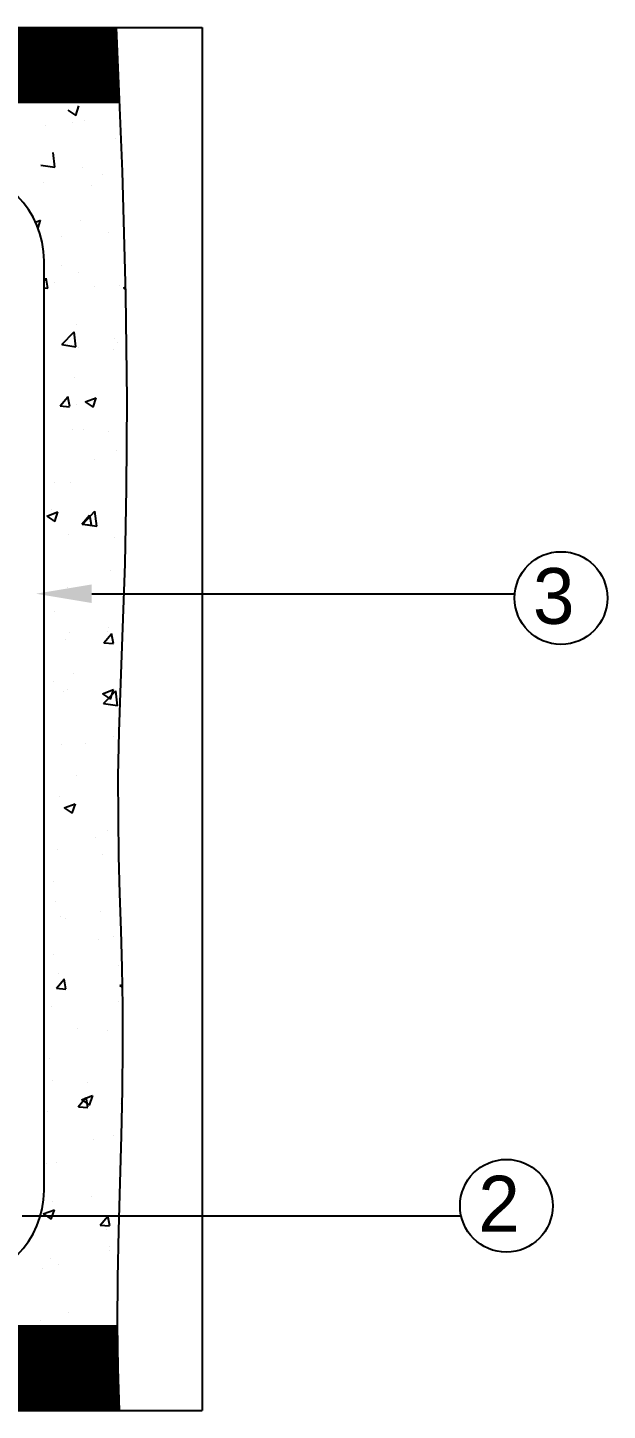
# Model space of a CAD drawing. Header units: millimetres. Extents: x -8855 to 105318, y -17958 to 67465.
# Drawn here: x 19410 to 21279, y 44670 to 49130 of the extents above; entities that cross this region are included whole.
import ezdxf

# ---------------------------------------------------------------- set-up
doc = ezdxf.new("R2010")
doc.units = ezdxf.units.MM
doc.header["$LTSCALE"] = 25
for name, color, linetype in [('DIM', 5, 'Continuous'), ('REN', 3, 'Continuous'), ('TEXT', 2, 'Continuous')]:
    doc.layers.add(name, color=color, linetype=linetype)
doc.styles.add('ROMANS', font='stylu.ttf')

msp = doc.modelspace()

# ---------------------------------------------------------------- hatches: boundary and pattern name
h = msp.add_hatch()
h.set_pattern_fill('ANSI37', color=1, scale=20, style=0)
h.set_pattern_definition([(45, (0, 0), (-1.76776695, 1.76776695), []), (135, (0, 0), (-1.76776695, -1.76776695), [])])
h.paths.add_polyline_path([(19704.96573, 48889.87875), (19694.88038, 49129.87875), (18450.12657, 49129.87875), (18490.17949, 48889.87875)])
h.paths.add_polyline_path([(18483.23623, 44941.7348), (18437.80407, 44669.50203), (19705.04131, 44669.50203), (19700.17681, 44804.04819), (19698.82149, 44941.7348)])

# ---------------------------------------------------------------- linework, layer by layer
for p, q in [((13797.85261, 49129.87875), (19972.70952, 49129.87875)), ((19972.70952, 49129.87875), (19972.70952, 47770.07614)), ((19667.29735, 49024.30468), (19691.78756, 49053.49097)), ((19598.5651, 49016.37324), (19598.5651, 49016.37324)), ((19600.11194, 49014.02027), (19600.11194, 49014.02027)), ((14755.46919, 48889.87875), (19706.59921, 48889.87875)), ((19539.44784, 48863.5915), (19564.7169, 48846.5473)), ((19564.73362, 48846.49782), (19575.03399, 48877.19581)), ((19466.47262, 48813.65912), (19466.47262, 48813.65912)), ((19553.48384, 48823.17438), (19553.48384, 48823.17438)), ((19593.64525, 48830.40171), (19593.64525, 48830.40171)), ((19692.57639, 48771.9123), (19692.57639, 48771.9123)), ((19497.58589, 48679.34379), (19491.97342, 48727.58843)), ((19452.40487, 48686.53118), (19497.58472, 48679.52405)), ((19586.21068, 48678.15308), (19586.21068, 48678.15308)), ((19460.00593, 48630.04056), (19460.00593, 48630.04056)), ((19616.48808, 48621.73228), (19616.48808, 48621.73228)), ((19652.40175, 48655.36995), (19652.40175, 48655.36995)), ((19435.0462, 48502.71753), (19451.24561, 48508.9359)), ((19443.05902, 48483.87328), (19451.42958, 48508.81989)), ((19580.03348, 48509.043), (19580.03348, 48509.043)), ((19518.76243, 48455.0088), (19518.76243, 48455.0088)), ((19671.60264, 48468.80745), (19671.60264, 48468.80745)), ((19517.56405, 48362.14586), (19517.56405, 48362.14586)), ((19462.68664, 48314.34249), (19468.39191, 48321.14176)), ((19474.75098, 48289.93015), (19468.87742, 48321.77298)), ((19497.06877, 48306.41452), (19497.06877, 48306.41452)), ((19573.85627, 48339.93293), (19573.85627, 48339.93293)), ((19462.68664, 48290.31241), (19474.58529, 48289.27141)), ((19624.67477, 48293.90881), (19624.67477, 48293.90881)), ((19705.95069, 48296.88541), (19705.95069, 48296.88541)), ((19718.90595, 48290.75105), (19724.53634, 48292.91235)), ((19719.07256, 48290.68517), (19724.70031, 48286.88921)), ((19519.77106, 48107.43148), (19559.33842, 48148.66917)), ((19564.93559, 48100.40814), (19559.32311, 48148.65278)), ((19567.67907, 48170.82285), (19567.67907, 48170.82285)), ((19691.07888, 48128.63701), (19691.07888, 48128.63701)), ((19519.75382, 48107.5954), (19564.93366, 48100.58827)), ((19572.31137, 48096.52426), (19572.31137, 48096.52426)), ((19687.679, 48092.4667), (19687.679, 48092.4667)), ((19699.484, 48113.26685), (19699.484, 48113.26685)), ((19561.50186, 48001.71277), (19561.50186, 48001.71277)), ((19514.38854, 47909.84178), (19538.87875, 47939.02807)), ((19514.70693, 47909.81463), (19545.07094, 47907.15812)), ((19545.23365, 47907.81621), (19539.36009, 47939.65903)), ((19565.84467, 47912.9057), (19565.84467, 47912.9057)), ((19595.30274, 47922.37418), (19630.87216, 47936.028)), ((19595.46851, 47922.30924), (19620.73757, 47905.26504)), ((19620.75338, 47905.21575), (19631.05374, 47935.91375)), ((19555.32465, 47832.60269), (19555.32465, 47832.60269)), ((19588.75498, 47832.88029), (19588.75498, 47832.88029)), ((19670.10513, 47825.53216), (19670.10513, 47825.53216)), ((19624.60117, 47737.87394), (19624.60117, 47737.87394)), ((19695.86569, 47764.64324), (19695.86569, 47764.64324)), ((19972.70952, 47770.07614), (19972.70952, 44669.50203)), ((19495.57125, 47663.13924), (19495.57125, 47663.13924)), ((19549.14745, 47663.49262), (19549.14745, 47663.49262)), ((19471.69953, 47553.99732), (19507.26895, 47567.65114)), ((19471.86445, 47553.93331), (19497.13351, 47536.88911)), ((19487.68873, 47574.65862), (19487.68873, 47574.65862)), ((19497.14897, 47536.83983), (19507.44933, 47567.53782)), ((19584.87539, 47527.72809), (19609.36559, 47556.91438)), ((19587.12088, 47528.49458), (19626.68823, 47569.73226)), ((19615.71632, 47525.70226), (19609.84277, 47557.54509)), ((19632.28528, 47521.47249), (19626.67281, 47569.71713)), ((19490.96185, 47537.51279), (19490.96185, 47537.51279)), ((19585.19258, 47527.70135), (19615.5566, 47525.04484)), ((19587.10276, 47528.65961), (19632.28261, 47521.65248)), ((19542.97024, 47494.38254), (19542.97024, 47494.38254)), ((19689.58136, 47485.36173), (19689.58136, 47485.36173)), ((19678.15011, 47379.3894), (19678.15011, 47379.3894)), ((19536.79303, 47325.27246), (19536.79303, 47325.27246)), ((19659.9459, 47303.61472), (19659.9459, 47303.61472)), ((19495.87542, 47246.83516), (19495.87542, 47246.83516)), ((19671.68342, 47195.77084), (19671.68342, 47195.77084)), ((19530.61583, 47156.16238), (19530.61583, 47156.16238)), ((19544.51079, 47179.02825), (19544.51079, 47179.02825)), ((19655.36223, 47145.61439), (19679.85244, 47174.80069)), ((19668.60761, 47182.25687), (19668.60761, 47182.25687)), ((19686.199, 47143.58832), (19680.32544, 47175.43115)), ((19655.67823, 47145.58806), (19686.04225, 47142.93155)), ((19494.07373, 47019.86395), (19494.07373, 47019.86395)), ((19558.87966, 47045.39305), (19558.87966, 47045.39305)), ((19524.43862, 46987.0523), (19524.43862, 46987.0523)), ((19538.0441, 46995.40969), (19538.0441, 46995.40969)), ((19651.32608, 46981.08942), (19686.89549, 46994.74324)), ((19651.48918, 46981.02698), (19676.75824, 46963.98278)), ((19654.47069, 46949.55767), (19694.03805, 46990.79536)), ((19676.77313, 46963.93369), (19687.0735, 46994.63168)), ((19699.63498, 46942.53685), (19694.02251, 46990.78148)), ((19654.45171, 46949.72382), (19699.63156, 46942.71669)), ((19688.08384, 46842.08644), (19688.08384, 46842.08644)), ((19518.26141, 46817.94223), (19518.26141, 46817.94223)), ((19596.8006, 46820.37794), (19596.8006, 46820.37794)), ((19567.06635, 46717.56959), (19567.06635, 46717.56959)), ((19463.16127, 46620.01679), (19463.16127, 46620.01679)), ((19512.08421, 46648.83215), (19512.08421, 46648.83215)), ((19527.72287, 46612.71256), (19563.29228, 46626.36637)), ((19527.88512, 46612.65105), (19553.15418, 46595.60685)), ((19553.16872, 46595.55776), (19563.46909, 46626.25576)), ((19667.11009, 46538.98158), (19667.11009, 46538.98158)), ((19505.907, 46479.72207), (19505.907, 46479.72207)), ((19630.07058, 46516.12748), (19630.07058, 46516.12748)), ((19650.34954, 46461.89339), (19650.34954, 46461.89339)), ((19462.79667, 46411.241), (19462.68664, 46411.83748)), ((19492.57622, 46376.58866), (19492.57622, 46376.58866)), ((19499.72979, 46310.61199), (19499.72979, 46310.61199)), ((19516.71021, 46261.53224), (19516.71021, 46261.53224)), ((19531.14656, 46256.54107), (19531.14656, 46256.54107)), ((19643.88284, 46278.27484), (19643.88284, 46278.27484)), ((19638.25727, 46188.30402), (19638.25727, 46188.30402)), ((19686.58632, 46198.81115), (19686.58632, 46198.81115)), ((19493.55259, 46141.50192), (19493.55259, 46141.50192)), ((19510.24352, 46077.91369), (19510.24352, 46077.91369)), ((19702.63934, 46103.24308), (19702.63934, 46103.24308)), ((19502.45342, 46031.15149), (19526.94363, 46060.33779)), ((19502.76702, 46031.12629), (19533.13103, 46028.46978)), ((19533.27934, 46029.12705), (19527.40578, 46060.96988)), ((19707.34942, 46039.80466), (19713.9605, 46042.34241)), ((19707.50984, 46039.74472), (19714.08762, 46035.30795)), ((19701.26151, 45986.86191), (19701.26151, 45986.86191)), ((19487.37538, 45972.39184), (19487.37538, 45972.39184)), ((19569.00002, 45902.88193), (19569.00002, 45902.88193)), ((19665.61257, 45895.70629), (19665.61257, 45895.70629)), ((19481.19817, 45803.28176), (19481.19817, 45803.28176)), ((19491.0787, 45733.31337), (19491.0787, 45733.31337)), ((19602.33748, 45727.2755), (19602.33748, 45727.2755)), ((19572.94026, 45649.0378), (19597.43047, 45678.2241)), ((19583.74621, 45671.42779), (19619.31562, 45685.08161)), ((19603.76201, 45647.01311), (19597.88846, 45678.85594)), ((19609.18847, 45654.2757), (19619.48884, 45684.97369)), ((19475.02097, 45634.17168), (19475.02097, 45634.17168)), ((19573.25267, 45649.013), (19603.61668, 45646.35649)), ((19583.90579, 45671.36878), (19609.17485, 45654.32458)), ((19709.44819, 45659.03845), (19709.44819, 45659.03845)), ((19622.54896, 45544.39738), (19622.54896, 45544.39738)), ((19685.08881, 45555.53586), (19685.08881, 45555.53586)), ((19468.84376, 45465.0616), (19468.84376, 45465.0616)), ((19501.27124, 45469.05382), (19501.27124, 45469.05382)), ((19488.90963, 45344.03623), (19488.90963, 45344.03623)), ((19616.08227, 45360.77883), (19616.08227, 45360.77883)), ((19460.14299, 45303.05093), (19495.71241, 45316.70475)), ((19460.30173, 45302.99285), (19485.5708, 45285.94865)), ((19462.66655, 45295.95153), (19462.66655, 45295.95153)), ((19485.58406, 45285.89977), (19495.88443, 45316.59776)), ((19643.4271, 45266.92411), (19667.91731, 45296.11041)), ((19674.24469, 45264.89916), (19668.37113, 45296.74199)), ((19643.73832, 45266.89972), (19674.10234, 45264.24321)), ((19664.11506, 45252.43101), (19664.11506, 45252.43101)), ((19673.5284, 45198.00992), (19673.5284, 45198.00992)), ((19674.83877, 45185.74707), (19674.83877, 45185.74707)), ((19482.44294, 45160.41768), (19482.44294, 45160.41768)), ((19509.45793, 45141.23036), (19509.45793, 45141.23036)), ((19456.48935, 45126.84145), (19456.48935, 45126.84145)), ((19541.19944, 44985.38592), (19541.19944, 44985.38592)), ((15294.40574, 44941.7348), (19698.82149, 44941.7348)), ((19450.31214, 44957.73137), (19450.31214, 44957.73137)), ((19572.46216, 44939.78825), (19572.46216, 44939.78825)), ((19683.59129, 44912.26057), (19683.59129, 44912.26057)), ((19639.92646, 44730.08652), (19665.19552, 44713.04232)), ((13834.30795, 44669.50203), (19972.70952, 44669.50203))]:
    msp.add_line(p, q)
msp.add_lwpolyline([(19694.88038, 49129.87875), (19714.39072, 48665.59338), (19725.21153, 48268.11041), (19729.05457, 47929.78615), (19727.63158, 47642.97689), (19722.65431, 47400.03894), (19715.83452, 47193.32859), (19708.88394, 47015.20214), (19703.51434, 46858.01591), (19701.03288, 46714.9176), (19701.12832, 46582.22059), (19703.08487, 46457.02967), (19706.18671, 46336.44963), (19709.71804, 46217.58528), (19712.96304, 46097.54139), (19715.20591, 45973.42276), (19715.73083, 45842.33419), (19714.08148, 45702.30667), (19710.83945, 45555.07605), (19706.84582, 45403.30437), (19702.94166, 45249.6537), (19699.96806, 45096.78608), (19698.76608, 44947.36356), (19700.17681, 44804.04819), (19705.04131, 44669.50203)])
at = {"color": 5}
for centre in [(21129.97624, 47289.93912), (20953.80439, 45329.47166)]:
    msp.add_circle(centre, 149.48869, dxfattribs=at)
at = {"layer": 'DIM'}
for p, q in [((19616.4927, 47303.78216), (20981.12988, 47303.78216)), ((19391.94334, 45296.62867), (20807.96815, 45296.62867))]:
    msp.add_line(p, q, dxfattribs=at)
msp.add_solid([(19616.4927, 47273.78216), (19616.4927, 47333.78216), (19436.4927, 47303.78216)], dxfattribs=at)
at = {"layer": 'REN'}
msp.add_line((19462.68664, 45379.06623), (19462.68664, 48378.19026), dxfattribs=at)
for centre, start, end in [((19168.35281, 48378.19026), 0, 90), ((19168.35281, 45379.06623), 270, 0)]:
    msp.add_arc(centre, 294.33383, start, end, dxfattribs=at)

# ---------------------------------------------------------------- texts
at = {"layer": 'TEXT', "style": 'ROMANS'}
for s, p in [('3', (21039.48104, 47206.62384)), ('2', (20863.30919, 45246.15638))]:
    msp.add_text(s, height=180, dxfattribs=at).set_placement(p)

doc.saveas('drawing.dxf')
